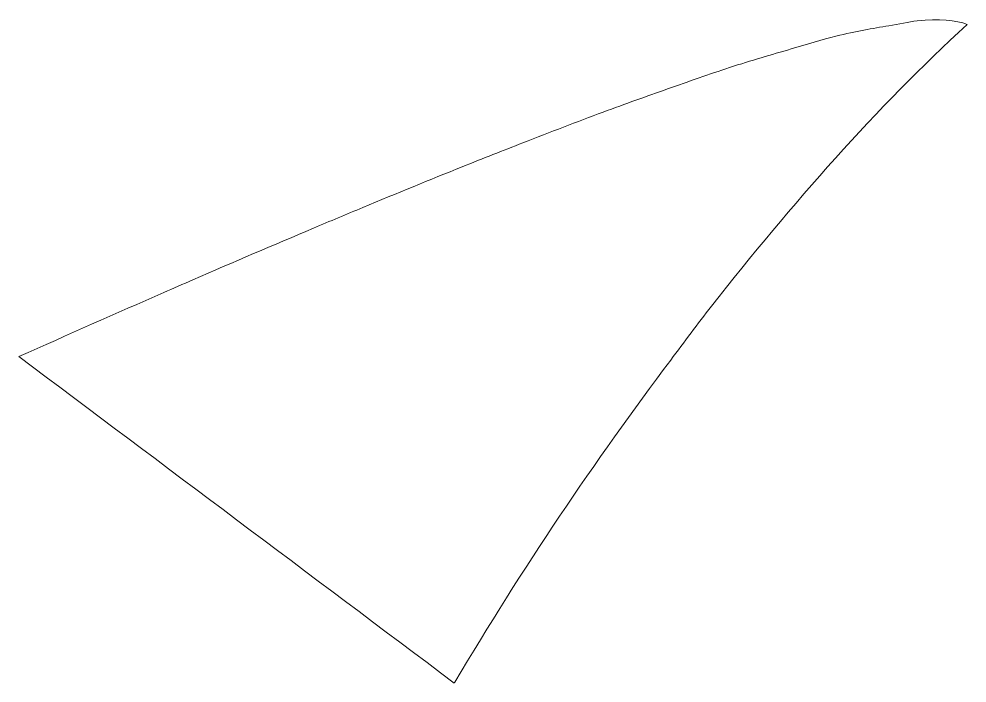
# Model space of a CAD drawing. Header units: millimetres. Extents: x -1063 to 1960, y -491 to 822.
# Drawn here: x 862.832 to 863.551, y 237.82 to 238.324 of the extents above; entities that cross this region are included whole.
import ezdxf

# ---------------------------------------------------------------- set-up
doc = ezdxf.new("R2010")
doc.units = ezdxf.units.MM
doc.header["$MEASUREMENT"] = 0
doc.layers.add('Layer 3', color=7, linetype='Continuous')

msp = doc.modelspace()

# ---------------------------------------------------------------- linework, layer by layer
at = {"layer": 'Layer 3', "lineweight": 0}
msp.add_open_spline([(863.35751, 238.10589), (863.34701, 238.09251), (863.33702, 238.07869), (863.32668, 238.06495), (863.26898, 237.98834), (863.2142, 237.90706), (863.16304, 237.82048), (863.16287, 237.82027), (863.16269, 237.82007), (863.16252, 237.81986), (863.05245, 237.90241), (862.94255, 237.98501), (862.83248, 238.06756), (862.86934, 238.08412), (862.90603, 238.10031), (862.94221, 238.1162), (862.94962, 238.11941), (862.95685, 238.12262), (862.96426, 238.12578), (862.99526, 238.1393), (863.02558, 238.15229), (863.05572, 238.16499), (863.0683, 238.17033), (863.08087, 238.17558), (863.09328, 238.18075), (863.11911, 238.19147), (863.14409, 238.20172), (863.16855, 238.21159), (863.18423, 238.21789), (863.19956, 238.22386), (863.21454, 238.22976), (863.23539, 238.23792), (863.25571, 238.24578), (863.27535, 238.25308), (863.2924, 238.25941), (863.30825, 238.26503), (863.3241, 238.27063), (863.34029, 238.27629), (863.35631, 238.28199), (863.37112, 238.28684), (863.388, 238.29239), (863.40299, 238.29668), (863.41798, 238.30103), (863.42952, 238.30437), (863.44175, 238.30813), (863.45191, 238.31072), (863.46724, 238.31457), (863.47964, 238.31657), (863.49205, 238.3186), (863.49911, 238.31974), (863.50738, 238.32176), (863.51341, 238.3223), (863.52994, 238.32379), (863.54321, 238.32318), (863.5513, 238.31952), (863.48257, 238.25672), (863.41884, 238.1834), (863.35751, 238.10589)], degree=3, knots=[0, 0, 0, 0, 1, 1, 1, 2, 2, 2, 3, 3, 3, 4, 4, 4, 5, 5, 5, 6, 6, 6, 7, 7, 7, 8, 8, 8, 9, 9, 9, 10, 10, 10, 11, 11, 11, 12, 12, 12, 13, 13, 13, 14, 14, 14, 15, 15, 15, 16, 16, 16, 17, 17, 17, 18, 18, 18, 19, 19, 19, 19], dxfattribs=at)

doc.saveas('drawing.dxf')
